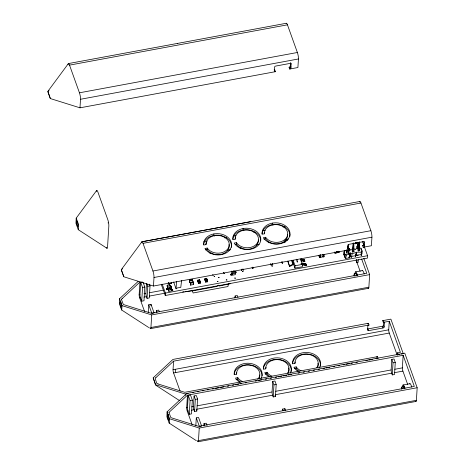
<?xml version="1.0" encoding="UTF-8"?>
<svg xmlns="http://www.w3.org/2000/svg" width="465" height="465" viewBox="0 0 465 465"><rect width="100%" height="100%" fill="white"/><g stroke="black" fill="none" stroke-linecap="round" stroke-linejoin="round"><path stroke-width="0.7" d="M153.188 377.935L155.548 385.067L179.409 400.516M169.248 286.306L169.022 286.196M292.27 260.359L293.752 264.318L290.497 266.149L289.596 266.352L287.992 261.406M197.654 280.814L198.607 283.481L198.648 282.813L200.444 282.482L199.491 279.82L200.403 283.144L198.607 283.481L197.654 280.814L197.695 280.151L199.491 279.82L199.595 280.116M207.367 280.843L206.582 279.163L204.786 279.494L205.739 282.162L205.78 281.494L207.582 281.162L206.623 278.5L207.541 281.831L205.739 282.162L204.827 278.831L206.623 278.5L206.727 278.797M320.501 256.796A5.22 3.976 3.5 0 1 320.542 257.273L320.559 257.308A5.22 3.214 -19.7 0 0 320.687 255.529L320.658 255.366A5.22 3.976 3.5 0 0 320.618 254.896M362.014 250.908L361.264 252.152L361.189 255.68L361.799 253.983L362.014 250.908L361.177 248.606L359.689 247.758L356.231 248.403L355.493 249.682L353.981 248.816L350.523 249.455L349.883 250.681L347.855 251.699M171.498 289.84L171.248 289.009L171.777 289.027L172.765 290.363L172.253 290.398L171.248 289.009L171.864 289.846M319.751 255.169L318.868 255.326L319.693 257.523L320.658 257.145L320.594 254.698M192.731 281.156L192.464 279.233L189.615 279.756L189.726 282.348L190.325 282.371M348.209 250.054L348.256 252.809L349.854 254.262L349.779 257.79L345.698 258.453L345.512 257.558L344.821 257.133C346.024 254.733 342.984 252.46 344.821 250.513L346.896 250.129M361.904 250.931L361.799 253.983L361.398 252.826M50.313 98.458L47.889 91.32L68.32 63.682M123.806 276.669L121.324 269.752M193.341 283.865L193.58 284.534L193.452 281.953L190.586 282.482L190.435 283.429L190.714 285.068L193.58 284.534L193.452 281.953M356.486 259.644L356.393 261.737L356.795 262.766L358.085 262.475L358.306 259.737M344.065 251.757L343.92 254.837L344.821 257.133M356.795 262.766L356.922 260.028M324.093 256.715L324.198 254.803L323.28 255.053A5.22 3.214 -19.7 0 0 323.169 256.802L324.093 256.715L323.21 256.889L322.762 256.232M233.227 272.013L233.529 272.165M361.102 249.827L361.177 248.606M169.847 285.452L169.76 284.737L167.255 285.202L166.976 285.684L168.847 291.392L171.358 290.927L171.637 290.445L169.76 284.737M48.441 91.059L47.825 91.634L50.307 98.551L79.98 107.822L80.503 99.272A4.667 0.942 79.5 0 0 79.445 92.797L69.523 65.123A4.667 0.942 79.5 0 0 68.099 64.681M138.07 281.482L119.552 298.739L119.4 303.779L121.656 309.998L148.724 327.511M119.552 298.739L122.033 305.656L121.72 310.004M144.522 311.381L139.68 297.879A2.331 0.471 79.5 0 1 139.151 294.641L139.924 282.063L122.167 298.611M143.179 282.517L144.807 287.056L143.97 300.774L141.72 301.192L140.482 297.734A2.331 0.471 79.5 0 1 139.953 294.496L140.697 282.284L142.383 281.97M141.72 301.192L142.557 287.475L140.697 282.284M149.405 284.144L150.026 285.876L149.288 297.949L147.039 298.361L146.423 296.635A2.331 0.471 79.5 0 1 145.894 293.392L146.498 283.534M147.039 298.361L147.783 286.289L146.952 283.987M148.277 312.713L148.759 304.767L151.009 304.354L154.113 312.997L151.863 313.416L148.759 304.767M150.922 305.796L151.009 304.354M149.742 327.639A4.667 0.942 79.5 0 0 150.939 327.505L151.706 314.921L369.64 274.617L363.804 258.342M121.935 269.27L121.319 269.845L123.8 276.768L153.473 286.033L153.996 277.489A4.667 0.942 79.5 0 0 152.939 271.008L143.017 243.335A4.667 0.942 79.5 0 0 141.645 242.405M156.333 312.637L156.461 310.504L158.71 310.091L159.332 311.817M364.386 246.834L367.571 255.709L367.42 258.122L165.273 295.507L165.418 293.095L162.233 284.214M168.196 282.644L168.667 283.964L171.591 283.423L171.544 282.331M415.571 401.126A4.667 0.942 79.5 0 0 416.408 400.319L417.175 387.74L404.771 353.15L186.837 393.448L167.086 411.856L166.912 416.803L169.19 423.115L196.259 440.628M181.594 280.517L180.769 287.434L177.473 287.882L176.078 288.812L176.52 281.61M167.086 411.856L169.568 418.773L169.214 423.127M180.106 391.17L173.573 372.947A2.331 0.471 79.5 0 1 173.044 369.71L173.567 361.166L369.012 325.018L368.39 323.291L172.945 359.433L153.194 377.842L155.676 384.758L185.349 394.024L188.203 393.495M185.262 395.448L185.349 394.024M192.057 424.499L187.215 410.996A2.331 0.471 79.5 0 1 186.686 407.759L187.459 395.18L403.143 355.295L414.309 386.427L198.625 426.312L171.945 417.983A3.168 2.412 3.5 0 1 170.765 417.401L169.057 412.734M187.488 407.613L188.232 395.401L190.481 394.988L192.341 400.173L191.504 413.897L189.255 414.309L188.017 410.851A2.331 0.471 79.5 0 1 187.488 407.613L186.686 407.759M189.255 414.309L190.092 400.592L188.232 395.401M197.799 280.401L198.648 282.813L197.823 281.284M198.543 282.522L198.648 282.813L197.695 280.151M199.45 280.482L199.491 279.82M200.124 282.703L200.403 283.144L199.688 281.151M200.229 282.162L199.712 281.046M193.428 406.515L194.074 395.948L196.323 395.535L197.561 398.993L196.823 411.066L194.573 411.478L193.957 409.752A2.331 0.471 79.5 0 1 193.428 406.515L191.58 406.858M194.573 411.478L195.317 399.412L194.074 395.948M195.812 425.83L196.294 417.884L198.543 417.471L201.647 426.12L199.398 426.533L196.294 417.884M204.937 279.081L205.78 281.494L204.955 279.965M229.001 244.509A11.666 8.882 3.5 0 1 221.259 254.32A11.666 8.882 3.5 0 1 207.152 249.566L207.245 248.054A11.666 8.882 3.5 0 0 226.461 250.315A11.666 8.882 3.5 0 0 221.311 235.953A11.666 8.882 3.5 0 0 206.001 244.596L203.717 245.02A13.996 10.66 3.5 0 1 221.898 234.244A13.996 10.66 3.5 0 1 228.123 251.612A13.996 10.66 3.5 0 1 204.955 248.479L207.245 248.054M205.675 281.203L205.78 281.494L204.827 278.831M206.623 278.5L207.541 281.831L207.262 281.36M197.16 440.477A4.667 0.942 79.5 0 0 198.474 440.622L199.241 428.044L417.175 387.74M213.813 235.424L213.906 233.912M214.499 236.115L214.528 235.645M203.868 425.754L203.995 423.621L206.245 423.208L207.07 425.516M258.354 239.928A11.666 8.882 3.5 0 1 249.949 249.031A11.666 8.882 3.5 0 1 236.359 244.166L236.453 242.654A11.666 8.882 3.5 0 0 255.669 244.916A11.666 8.882 3.5 0 0 250.519 230.553A11.666 8.882 3.5 0 0 235.209 239.196L232.924 239.62A13.996 10.66 3.5 0 1 251.106 228.844A13.996 10.66 3.5 0 1 257.331 246.212A13.996 10.66 3.5 0 1 234.162 243.079L236.453 242.654M234.97 298.094L235.098 295.961L237.348 295.548L237.97 297.275M243.021 230.024L243.114 228.513M243.707 230.716L243.736 230.245M240.074 381.66A11.666 8.882 3.5 0 1 237.702 379.178L237.795 377.667L235.511 378.092A13.996 10.66 3.5 0 0 240.236 382.48M287.562 234.529A11.666 8.882 3.5 0 1 279.157 243.625A11.666 8.882 3.5 0 1 265.567 238.766L265.655 237.255A11.666 8.882 3.5 0 0 284.876 239.516A11.666 8.882 3.5 0 0 279.727 225.147A11.666 8.882 3.5 0 0 264.416 233.796L262.132 234.221A13.996 10.66 3.5 0 1 280.314 223.438A13.996 10.66 3.5 0 1 286.539 240.806A13.996 10.66 3.5 0 1 263.37 237.679L265.655 237.255M272.228 224.618L272.321 223.113M272.914 225.316L272.943 224.839M270.06 376.79A11.666 8.882 3.5 0 1 266.91 373.779L267.003 372.267L264.719 372.692A13.996 10.66 3.5 0 0 268.427 376.464M290.253 66.344A1.168 0.721 -19.7 0 1 289.079 67.303L289.701 69.035A1.168 0.721 -19.7 0 0 290.869 68.07L290.253 66.344L290.462 62.915M290.869 68.07L291.125 63.961L290.706 62.81M272.066 391.972L272.711 381.41L274.955 380.992L276.198 384.45L275.46 396.523L273.211 396.941L272.595 395.209A2.331 0.471 79.5 0 1 272.066 391.972L197.102 405.835M273.211 396.941L273.949 384.869L272.711 381.41M286.19 23.512A4.667 0.942 79.5 0 1 287.457 24.819L297.379 52.493A4.667 0.942 79.5 0 1 298.437 58.968L297.914 67.518L289.701 69.035M282.546 410.502L282.633 409.084L284.882 408.665L285.504 410.397M284.795 410.084L284.882 408.665M299.268 371.39A11.666 8.882 3.5 0 1 296.118 368.373L296.211 366.868L293.927 367.286A13.996 10.66 3.5 0 0 297.635 371.058M304.848 261.039L301.785 260.412L300.96 260.871L304.825 261.458L304.412 259.726L301.32 259.121L300.471 259.511M306.255 265.439L305.842 263.707L302.75 263.109L301.901 263.498L302.384 264.852L305.36 265.573L306.255 265.439L305.842 263.707M334.934 252.385L334.887 253.14L339.159 252.35L339.206 251.594L334.934 252.385L335.271 252.321M335.672 252.995L338.369 252.495M348.285 250.135L349.674 249.908L349.11 249.298L349.221 248.31L348.785 248.42M349.674 249.908L349.221 248.31M361.264 252.152L356.411 252.245L352.098 253.849L351.517 257.471L351.22 256.5L350.529 256.076L350.715 252.995L346.814 253.076L346.419 251.966L346.704 249.903M354.045 276.07L354.179 273.943L356.423 273.525L357.044 275.257M363.746 244.555A1.168 0.721 -19.7 0 1 362.572 245.52L363.194 247.246A1.168 0.721 -19.7 0 0 364.362 246.287L363.746 244.555L363.915 241.817M364.362 246.287L364.618 242.172A1.168 0.721 -19.7 0 0 363.537 241.626L349.262 244.27A1.168 0.721 -19.7 0 0 348.093 245.229L347.843 249.339A1.168 0.721 -19.7 0 0 348.919 249.891L348.302 248.159A1.168 0.721 -19.7 0 1 347.599 248.118M368.036 288.009A4.667 0.942 79.5 0 0 368.873 287.201L369.64 274.617M359.579 202.101A4.667 0.942 79.5 0 1 360.95 203.031L370.878 230.704A4.667 0.942 79.5 0 1 371.93 237.185L371.407 245.729L363.194 247.246M369.012 325.018A1.168 0.721 -19.7 0 0 367.838 325.982L367.588 330.092A1.168 0.721 -19.7 0 0 368.664 330.638L382.939 327.999A1.168 0.721 -19.7 0 0 384.113 327.035L383.491 325.308L383.701 321.879M384.113 327.035L384.363 322.925L383.95 321.774M397.244 355.336L389.257 333.062A2.331 0.471 79.5 0 1 388.728 329.825L389.252 321.274L383.288 322.379L382.666 320.647L390.879 319.13L403.283 353.72M391.141 369.948L391.786 359.387L394.035 358.968L395.273 362.433L394.535 374.505L392.291 374.918L391.67 373.186A2.331 0.471 79.5 0 1 391.141 369.948L275.728 391.292M392.291 374.918L393.03 362.845L391.786 359.387M407.671 384.41L402.905 371.111A2.331 0.471 79.5 0 1 402.376 367.873L403.143 355.295M401.58 389.188L401.714 387.06L403.957 386.642L404.579 388.374M403.87 388.066L403.957 386.642M121.522 299.652L123.242 304.273A3.168 2.412 3.5 0 0 124.417 304.848L151.09 313.195L366.775 273.304L361.677 259.092M190.714 285.068L190.702 282.441A5.22 3.976 3.5 0 1 193.312 281.959L193.417 282.011A5.22 1.052 79.5 0 0 193.312 283.766L193.225 283.859M190.493 282.331A5.22 3.976 3.5 0 1 189.871 282.348L189.488 281.651L189.615 279.756M344.71 257.151L344.92 254.059L346.396 254.901L349.854 254.262L349.779 257.79L348.518 257.133M344.181 251.734L343.92 254.837L344.309 254.204M355.51 243.956L355.626 242.666M357.085 248.351L357.428 244.48L358.788 244.27M344.687 251.891L344.821 250.513M284.51 242.718L284.679 240.998L287.451 240.492M198.328 280.157L199.037 280.163M356.004 243.666L356.132 242.393M357.579 248.054L357.841 245.514L357.428 244.48M304.825 261.458L304.412 259.726M353.162 243.335L352.127 250.914L352.522 252.018L353.958 251.751L353.824 242.806L352.522 252.018M358.87 242.277L357.829 249.856L358.23 250.961L359.666 250.699L359.532 241.748L358.23 250.961M77.812 226.775L77.922 224.211L76.789 221.02M346.814 253.076L347.216 250.24M347.617 247.403L347.82 245.985M198.479 282.342L197.869 280.581L199.654 280.244L200.276 281.976L198.479 282.342L197.869 280.581L199.659 280.279M205.617 281.023L205.001 279.262L206.791 278.924L207.407 280.657L205.617 281.023L205.001 279.262L206.791 278.959M355.69 255.674L355.539 256.634L356.411 252.245L355.69 255.674L351.22 256.5M170.393 285.847L171.073 287.103L171.585 287.068L171.364 286.242L170.045 285.777L171.608 286.922M170.76 289.114L170.254 289.201L170.277 288.881C170.242 288.55 170.475 289.393 170.614 289.306M236.022 272.461L235.802 271.63L234.482 271.165L235.511 272.496L236.022 272.461L235.802 271.63M171.585 287.068L171.364 286.242M172.765 290.363L172.55 289.532L172.149 289.561M293.148 260.348L295.083 265.748L294.944 268.119L302.233 266.771L302.657 265.707L302.378 264.399L300.442 258.993M345.698 258.453L346.396 254.901M228.478 283.824L227.943 286.539L193.115 292.979L192.138 290.253M296.257 259.383L296.804 259.458M76.748 221.009L76.62 223.589L77.777 226.798M167.255 285.202L168.946 289.898L168.847 291.392M232.064 271.63L232.791 273.641L232.698 275.135L235.209 274.67L235.482 274.187L234.569 271.165M347.994 251.088L348.279 249.874L348.878 251.838M297.327 261.853L297.652 261.499L297.216 261.865M323.041 254.547L323.134 256.79A5.22 3.976 3.5 0 1 322.855 256.36M168.853 282.83L168.667 283.964L168.452 283.354M169.876 288.108L169.539 288.341L169.899 288.137M171.149 282.784L171.544 282.406M190.609 282.511L190.586 282.54A5.22 1.052 79.5 0 0 190.481 284.289L190.726 285.057M96.65 190.476L76.208 218.131L75.964 223.281L78.265 229.687L106.938 248.252M121.353 269.578L141.813 241.893M350.529 256.076L349.982 256.732L349.407 255.425M233.43 271.13L233.006 271.031L233.413 271.037M166.336 289.067L167.708 288.009L166.331 288.928L166.58 289.753L167.975 288.713L166.58 289.753M230.768 274.46L232.145 273.397L230.762 274.315L231.018 275.141L232.413 274.1L231.018 275.141M169.144 287.213L169.545 287.329L169.138 287.324M296.525 259.743L296.966 259.923M76.208 218.131L78.579 224.525L78.283 229.698M356.649 243.282L356.899 243.207M48.749 90.774L49.058 90.483M122.243 268.985L122.551 268.7M155.81 377.708L173.567 361.166M187.459 395.18L169.702 411.728A3.023 2.302 3.5 0 0 169.028 412.722M293.752 264.318L292.828 264.149L289.602 265.91M218.614 285.248L216.678 286.481L194.213 290.637L185.57 291.59M302.384 264.852L303.215 264.399L306.278 265.027M190.807 284.284L190.586 284.342A5.22 3.976 3.5 0 1 190.807 284.255M335.614 252.821L334.887 253.14L334.486 252.013M192.713 279.901L189.848 280.43M236.046 272.31L234.744 271.932L235.116 271.944M357.841 245.514L359.015 245.148M296.356 259.278L296.641 259.371M320.548 257.308L319.658 257.529L319.786 255.622L320.658 255.465M318.914 255.395L319.757 255.204M349.203 248.589L348.773 248.67L349.232 249.955M177.368 43.443L286.428 23.25M69.523 65.123L287.457 24.819M79.445 92.797L297.379 52.493M80.503 99.272L298.437 58.968M289.079 67.303L291.073 66.937M79.98 107.822L275.425 71.674L274.803 69.948A1.168 0.721 -19.7 0 1 274.106 69.907M250.862 221.654L141.988 241.765L359.922 201.461M143.017 243.335L360.95 203.031M203.798 241.684L207.367 241.027M224.502 237.853L226.641 237.458M233.07 236.272L235.924 235.743M253.768 232.442L255.198 232.18M262.336 230.861L265.19 230.332M283.04 227.03L285.179 226.635M205.437 249.885L207.152 249.566M235.214 244.375L236.359 244.166M263.853 239.08L265.567 238.766M209.889 253.565L212.034 253.163M227.751 250.257L230.605 249.734M239.894 248.014L241.323 247.752M256.32 244.974L259.179 244.445M268.468 242.73L270.607 242.335M285.609 239.562L288.469 239.033M152.939 271.008L370.878 230.704M153.996 277.489L371.93 237.185M362.572 245.52L364.566 245.154M147.783 286.289L150.026 285.876M142.557 287.475L144.807 287.056M153.473 286.033L348.919 249.891M233.57 272.333L233.86 272.281M297.414 260.505L296.804 260.882M323.169 256.82L320.542 257.36L320.519 256.953M168.69 286.08L168.981 286.027M198.439 283.011L200.235 282.679M205.571 281.691L207.373 281.36M295.083 265.748L302.378 264.399M139.151 294.641L139.953 294.496M144.045 293.735L145.894 293.392M149.567 292.718L163.134 290.207M361.398 254.617L355.928 255.221M165.418 293.095L367.571 255.709M139.68 297.879L140.482 297.734M143.958 297.089L146.423 296.635M149.381 296.083L165.087 293.183M355.469 271.886L362.497 270.589M355.016 273.519L355.859 273.362M150.939 327.505L368.873 287.201M150.544 328.633L259.604 308.44M367.536 328.924A1.168 0.721 -19.7 0 0 368.048 328.912L382.323 326.267A1.168 0.721 -19.7 0 0 383.491 325.308M173.044 369.71L388.728 329.825M173.573 372.947L389.257 333.062M235.988 379.492L237.702 379.178M265.195 374.093L266.91 373.779M294.403 368.693L296.118 368.373M378.097 358.381L377.481 356.649L184.727 392.297L158.054 383.962M397.767 354.743L397.145 353.011L400.417 352.406L389.252 321.274M192.487 392.704L193.917 392.443M197.486 391.78L198.915 391.518M202.484 390.856L203.908 390.594M207.483 389.932L208.907 389.67M212.476 389.007L213.906 388.746M215.336 388.478L218.905 387.822M220.329 387.554L223.898 386.897M227.466 386.235L228.896 385.973M232.465 385.311L233.895 385.049M235.319 384.782L238.894 384.125M240.318 383.858L241.748 383.596M245.317 382.933L246.746 382.672M255.308 381.085L256.738 380.823M258.168 380.556L261.737 379.899M265.306 379.237L266.736 378.975M270.305 378.312L271.729 378.051M275.297 377.388L276.727 377.127M278.157 376.859L281.726 376.202M283.15 375.935L286.719 375.278M288.149 375.011L291.718 374.354M298.146 373.168L299.57 372.901M303.139 372.244L304.569 371.977M308.138 371.32L309.568 371.053M313.137 370.396L314.561 370.128M318.13 369.472L319.56 369.204M323.128 368.547L324.558 368.28M325.988 368.018L329.557 367.356M333.126 366.699L334.55 366.432M338.119 365.775L339.549 365.507M343.118 364.851L344.548 364.583M345.972 364.322L349.546 363.659M350.97 363.398L352.4 363.13M355.969 362.473L357.399 362.206M365.961 360.625L367.391 360.358M368.821 360.096L372.389 359.433M375.958 358.777L377.382 358.509M398.459 354.615L399.836 354.359M401.214 354.103L402.597 353.848M195.317 399.412L197.561 398.993M273.949 384.869L276.198 384.45M393.03 362.845L395.273 362.433M190.092 400.592L192.341 400.173M394.773 369.28L402.376 367.873M187.215 410.996L188.017 410.851M191.493 410.206L193.957 409.752M196.201 409.334L272.595 395.209M275.547 394.663L391.67 373.186M394.611 372.645L402.905 371.111M403.004 385.003L410.031 383.706M402.55 386.636L403.393 386.479M198.474 440.622L416.408 400.319M198.078 441.75L416.012 401.446M68.495 63.554L177.56 43.408M190.836 283.156L193.684 282.627M168.946 289.898L171.446 289.439M259.412 308.469L368.478 288.329M296.833 259.412L296.653 259.29M297.001 259.877L296.821 259.755M232.791 273.641L235.296 273.182M169.655 288.719L170.138 288.631L169.615 288.66M349.244 249.705L349.692 249.624M205.623 280.97L207.407 280.657M198.491 282.29L200.276 281.976M304.366 260.173L302.273 259.981M305.79 264.155L301.901 263.498M356.161 254.186L356.574 255.43L358.341 255.186M182.687 291.91L184.128 291.747M171.341 286.388L170.306 286.545L170.678 286.556M296.467 259.772L296.81 259.836M235.778 271.775L235.267 271.804L235.511 272.496M171.573 289.137L172.521 289.678M338.311 252.321L339.159 252.35L338.752 251.222M171.498 289.695L172.399 290.247M189.726 282.342L189.488 281.651M305.273 264.684L305.499 265.091L304.959 265.149M228.536 283.365L230.175 283.778L218.928 286.068L218.62 285.202M303.854 260.714L304.023 261.167L303.453 261.092M296.408 259.272L296.717 259.418M296.571 259.737L296.885 259.883M122.033 305.656L151.706 314.921M169.568 418.773L199.241 428.044M297.123 261.905C298.135 261.156 297.536 262.26 296.99 261.626M350.715 252.995L352.098 253.849M205.298 279.105L205.292 278.698L205.832 278.768M281.517 262.26L282.4 263.277L282.319 261.888M252.047 267.474L252.937 268.497L252.85 267.102M223.433 272.531L224.322 273.554L223.624 272.554M171.149 282.86L171.591 283.423M189.767 282.307L189.767 282.296A5.22 1.052 79.5 0 0 189.871 280.54L189.987 280.447A5.22 3.976 3.5 0 0 192.597 279.965L192.702 280.017A5.22 1.052 79.5 0 1 192.713 280.505M281.354 261.783L282.4 263.277L282.307 262.115M252.233 267.497L252.937 268.497L252.838 267.329M348.256 252.809L350.302 256.116M231.762 273.589L232.052 274.234M167.324 288.201L167.615 288.841M323.297 254.971L323.268 254.913A5.22 3.976 3.5 0 1 322.972 254.46M231.163 274.199L231.419 274.873M166.726 288.806L166.981 289.48M284.679 240.998L285.155 242.3M235.4 271.653L235.65 272.339M170.963 286.26L171.219 286.952M301.32 259.121L301.785 260.412M302.75 263.109L303.215 264.399M231.68 273.443L231.93 274.135M167.243 288.056L167.493 288.742M234.97 271.078L235.22 271.769M170.533 285.69L171.073 287.103M362.427 241.37L363.897 245.468M359.666 250.699L359.218 247.421M382.323 326.267L382.939 327.999M353.563 250.647L353.958 251.751M356.085 259.987L360.137 271.293M401.714 387.06L402.33 388.787M348.006 248.717L348.18 249.194M354.179 273.943L355.004 276.245M368.048 328.912L368.664 330.638M292.27 260.685L294.944 268.119M287.742 261.167L289.596 266.352M282.633 409.084L283.255 410.81M231.25 271.101L232.698 275.135M275.048 395.372L275.46 396.523M235.098 295.961L235.72 297.693M173.643 282.005L176.078 288.812M168.621 282.947L168.626 282.871M161.355 284.58L165.273 295.507M203.995 423.621L204.827 425.928M196.41 409.915L196.823 411.066M156.461 310.504L157.083 312.236M291.439 260.255L292.828 264.149M230.762 274.315L231.006 275.001M172.55 289.532L172.794 290.218M171.777 289.027L172.021 289.712M172.009 289.712L172.253 290.398M166.854 288.91L167.098 289.596M166.331 288.928L166.575 289.614M231.291 274.298L231.529 274.989M270.671 263.655L271.211 265.3L270.863 263.975M241.381 269.421L241.742 270.514L241.399 269.194M212.772 274.478L213.127 275.571M272.42 263.94L272.775 265.062L272.438 263.713M242.957 269.159L243.305 270.281L242.968 268.933M356.207 254.256L356.574 255.43M207.477 280.825L207.582 281.162M200.345 282.145L200.444 282.482M348.279 249.874L348.39 251.931M359.096 242.352L359.149 244.52M353.388 243.404L353.441 245.578M348.128 244.549L348.192 248.676M316.735 367.745A11.666 8.882 3.5 0 0 309.184 354.499A11.666 8.882 3.5 0 0 294.967 363.409L292.683 363.828A13.996 10.66 3.5 0 1 308.76 352.621A13.996 10.66 3.5 0 1 319.409 367.705M301.093 370.797A11.666 8.882 3.5 0 1 296.211 366.868M317.973 363.316A11.666 8.882 3.5 0 1 317.607 367.606M294.909 363.427A11.666 8.882 3.5 0 1 295.281 361.921M287.527 373.151A11.666 8.882 3.5 0 0 279.977 359.904A11.666 8.882 3.5 0 0 265.765 368.809L263.475 369.233A13.996 10.66 3.5 0 1 279.552 358.021A13.996 10.66 3.5 0 1 290.201 373.11M271.886 376.197A11.666 8.882 3.5 0 1 267.003 372.267M288.533 367.931A11.666 8.882 3.5 0 1 288.399 373.006M265.701 368.832A11.666 8.882 3.5 0 1 266.073 367.321M175.817 372.535A2.331 0.471 79.5 0 1 175.288 369.291M376.406 357.318A1.168 0.721 -19.7 0 1 377.481 356.649M397.145 353.011A1.168 0.721 -19.7 0 1 398.162 353.295M382.666 320.647A1.168 0.721 -19.7 0 1 383.683 320.931M367.315 323.96A1.168 0.721 -19.7 0 1 368.39 323.291M383.288 322.379A1.168 0.721 -19.7 0 1 384.363 322.925M158.059 383.939A3.023 2.302 3.5 0 1 156.792 383.323L155.182 378.632A3.168 2.412 3.5 0 1 155.827 377.72M260.993 378.51A13.996 10.66 3.5 0 0 250.344 363.421A13.996 10.66 3.5 0 0 234.267 374.633L236.557 374.209A11.666 8.882 3.5 0 1 251.356 365.432A11.666 8.882 3.5 0 1 257.668 379.306M242.678 381.596A11.666 8.882 3.5 0 1 237.795 377.667M234.139 374.325A13.996 10.66 3.5 0 1 248.636 364.769A13.996 10.66 3.5 0 1 262.074 375.871M259.703 374.941A11.666 8.882 3.5 0 1 259.191 378.405M236.493 374.232A11.666 8.882 3.5 0 1 236.865 372.727M263.347 368.925A13.996 10.66 3.5 0 1 278.529 359.416A13.996 10.66 3.5 0 1 291.2 371.512M292.555 363.52A13.996 10.66 3.5 0 1 307.737 354.016A13.996 10.66 3.5 0 1 320.408 366.112M402.533 387.031A6.998 1.407 79.5 0 1 405.021 388.316M409.624 383.887A6.998 1.407 79.5 0 1 411.763 387.072M403.887 387.403A4.667 0.942 79.5 0 1 404.486 388.507M354.998 274.129A6.998 1.407 79.5 0 1 357.655 275.78M362.09 270.769A6.998 1.407 79.5 0 1 364.229 273.949M121.493 299.605A3.023 2.302 3.5 0 1 122.19 298.629M356.469 274.437A4.667 0.942 79.5 0 1 356.951 275.39M357.887 242.515A1.401 1.064 3.5 0 1 356.864 243.59A1.401 1.064 3.5 0 1 355.243 243.003M359.247 246.409A1.401 1.064 3.5 0 1 359.213 247.595M358.306 248.008A1.401 1.064 3.5 0 1 356.69 247.095A1.401 1.064 3.5 0 1 357.829 245.892M264.358 233.819A11.666 8.882 3.5 0 1 264.73 232.308M235.151 239.219A11.666 8.882 3.5 0 1 235.523 237.714M203.583 244.712A13.996 10.66 3.5 0 1 218.765 235.209A13.996 10.66 3.5 0 1 231.442 247.304M232.791 239.312A13.996 10.66 3.5 0 1 247.287 229.756A13.996 10.66 3.5 0 1 260.726 240.858M261.998 233.907A13.996 10.66 3.5 0 1 277.181 224.403A13.996 10.66 3.5 0 1 289.858 236.499M205.943 244.619A11.666 8.882 3.5 0 1 206.634 242.375M291.125 63.961A1.168 0.721 -19.7 0 0 290.044 63.414L275.768 66.053A1.168 0.721 -19.7 0 0 274.6 67.018L274.35 71.128A1.168 0.721 -19.7 0 0 275.425 71.674M106.468 247.583A4.667 0.942 79.5 0 0 107.543 247.188L108.833 226.066A4.667 0.942 79.5 0 0 107.781 219.585L97.853 191.911A4.667 0.942 79.5 0 0 96.429 191.475M108.101 222.758A2.331 0.471 79.5 0 1 108.136 222.997M119.982 303.569C122.568 315.497 120.598 294.304 119.982 303.54M167.516 416.687C170.033 428.759 168.237 407.334 167.516 416.657M357.091 242.742L356.527 243.009L357.097 242.759M214.702 276.355L213.993 276.32L214.702 276.379M217.992 281.604L217.277 281.569L217.992 281.604M219.12 277.646L218.416 277.588L219.12 277.646M226.943 279.947L226.234 279.884L226.943 279.947M235.424 278.146L234.72 278.082L235.424 278.146M243.096 271.298L242.387 271.235L243.096 271.298M271.856 266.021L272.56 266.114L271.874 265.968M319.13 256.384L319.833 256.447L319.13 256.384M301.646 263.917L301.099 263.795L301.646 263.917M338.636 251.612L336.125 252.1L338.636 251.612M349.046 249.164L348.64 248.031L349.11 249.711L349.046 249.164"/></g></svg>
